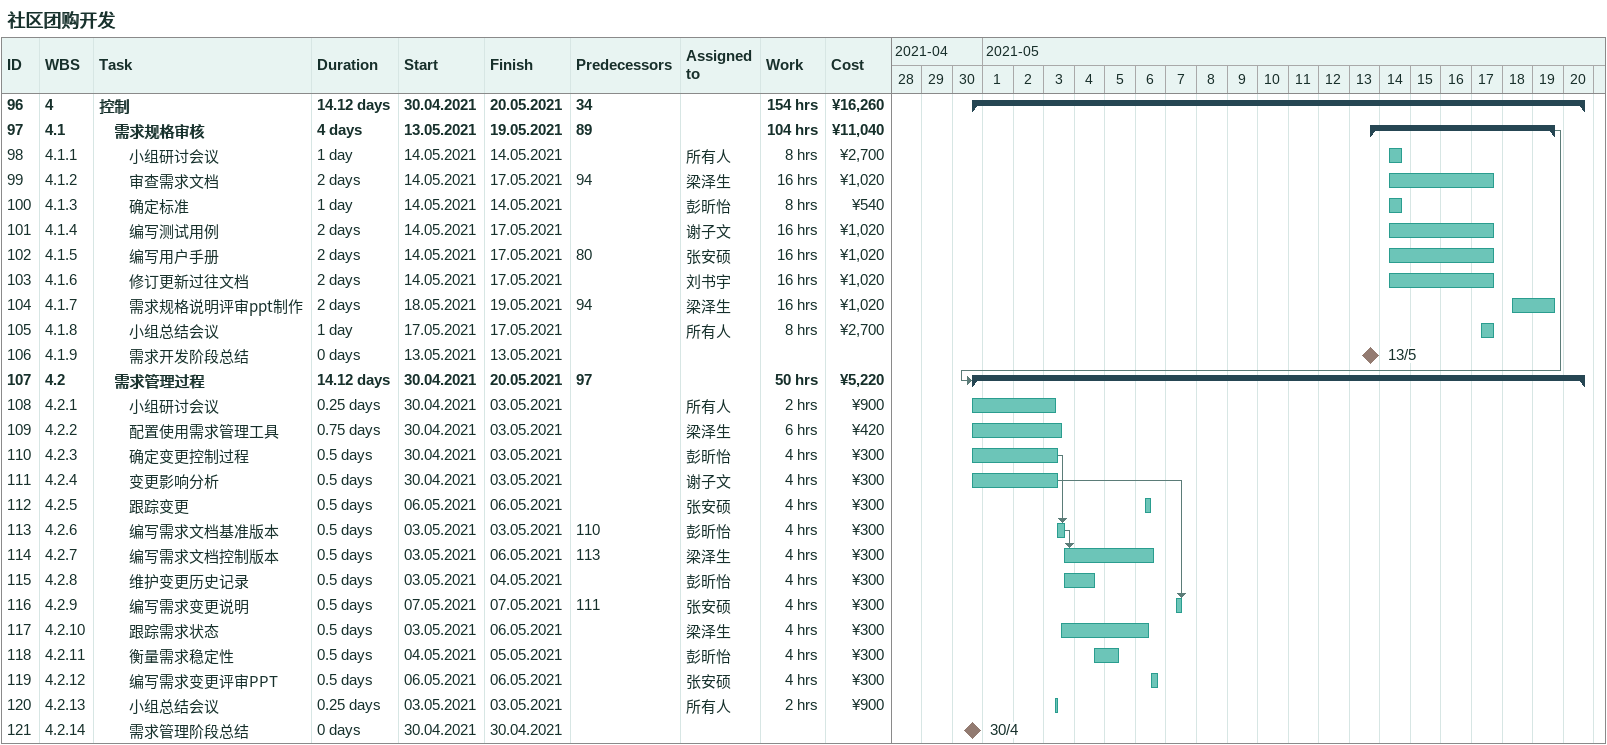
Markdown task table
社区团购开发

| ID | WBS | Task | Duration | Start | Finish | Predecessors | Resources | Work (h) | Cost (¥) |
|---|---|---|---|---|---|---|---|---|---|
| 96 | 4 | **控制** | 14.12d | 2021-04-30 | 2021-05-20 | 34 |  | 154 | 16260 |
| 97 | 4.1 | **需求规格审核** | 4d | 2021-05-13 | 2021-05-19 | 89 |  | 104 | 11040 |
| 98 | 4.1.1 | 小组研讨会议 | 1d | 2021-05-14 | 2021-05-14 |  | 所有人 | 8 | 2700 |
| 99 | 4.1.2 | 审查需求文档 | 2d | 2021-05-14 | 2021-05-17 | 94 | 梁泽生 | 16 | 1020 |
| 100 | 4.1.3 | 确定标准 | 1d | 2021-05-14 | 2021-05-14 |  | 彭昕怡 | 8 | 540 |
| 101 | 4.1.4 | 编写测试用例 | 2d | 2021-05-14 | 2021-05-17 |  | 谢子文 | 16 | 1020 |
| 102 | 4.1.5 | 编写用户手册 | 2d | 2021-05-14 | 2021-05-17 | 80 | 张安硕 | 16 | 1020 |
| 103 | 4.1.6 | 修订更新过往文档 | 2d | 2021-05-14 | 2021-05-17 |  | 刘书宇 | 16 | 1020 |
| 104 | 4.1.7 | 需求规格说明评审ppt制作 | 2d | 2021-05-18 | 2021-05-19 | 94 | 梁泽生 | 16 | 1020 |
| 105 | 4.1.8 | 小组总结会议 | 1d | 2021-05-17 | 2021-05-17 |  | 所有人 | 8 | 2700 |
| 106 | 4.1.9 | 需求开发阶段总结 | 0d | 2021-05-13 | 2021-05-13 |  |  |  |  |
| 107 | 4.2 | **需求管理过程** | 14.12d | 2021-04-30 | 2021-05-20 | 97 |  | 50 | 5220 |
| 108 | 4.2.1 | 小组研讨会议 | 0.25d | 2021-04-30 | 2021-05-03 |  | 所有人 | 2 | 900 |
| 109 | 4.2.2 | 配置使用需求管理工具 | 0.75d | 2021-04-30 | 2021-05-03 |  | 梁泽生 | 6 | 420 |
| 110 | 4.2.3 | 确定变更控制过程 | 0.5d | 2021-04-30 | 2021-05-03 |  | 彭昕怡 | 4 | 300 |
| 111 | 4.2.4 | 变更影响分析 | 0.5d | 2021-04-30 | 2021-05-03 |  | 谢子文 | 4 | 300 |
| 112 | 4.2.5 | 跟踪变更 | 0.5d | 2021-05-06 | 2021-05-06 |  | 张安硕 | 4 | 300 |
| 113 | 4.2.6 | 编写需求文档基准版本 | 0.5d | 2021-05-03 | 2021-05-03 | 110 | 彭昕怡 | 4 | 300 |
| 114 | 4.2.7 | 编写需求文档控制版本 | 0.5d | 2021-05-03 | 2021-05-06 | 113 | 梁泽生 | 4 | 300 |
| 115 | 4.2.8 | 维护变更历史记录 | 0.5d | 2021-05-03 | 2021-05-04 |  | 彭昕怡 | 4 | 300 |
| 116 | 4.2.9 | 编写需求变更说明 | 0.5d | 2021-05-07 | 2021-05-07 | 111 | 张安硕 | 4 | 300 |
| 117 | 4.2.10 | 跟踪需求状态 | 0.5d | 2021-05-03 | 2021-05-06 |  | 梁泽生 | 4 | 300 |
| 118 | 4.2.11 | 衡量需求稳定性 | 0.5d | 2021-05-04 | 2021-05-05 |  | 彭昕怡 | 4 | 300 |
| 119 | 4.2.12 | 编写需求变更评审PPT | 0.5d | 2021-05-06 | 2021-05-06 |  | 张安硕 | 4 | 300 |
| 120 | 4.2.13 | 小组总结会议 | 0.25d | 2021-05-03 | 2021-05-03 |  | 所有人 | 2 | 900 |
| 121 | 4.2.14 | 需求管理阶段总结 | 0d | 2021-04-30 | 2021-04-30 |  |  |  |  |
